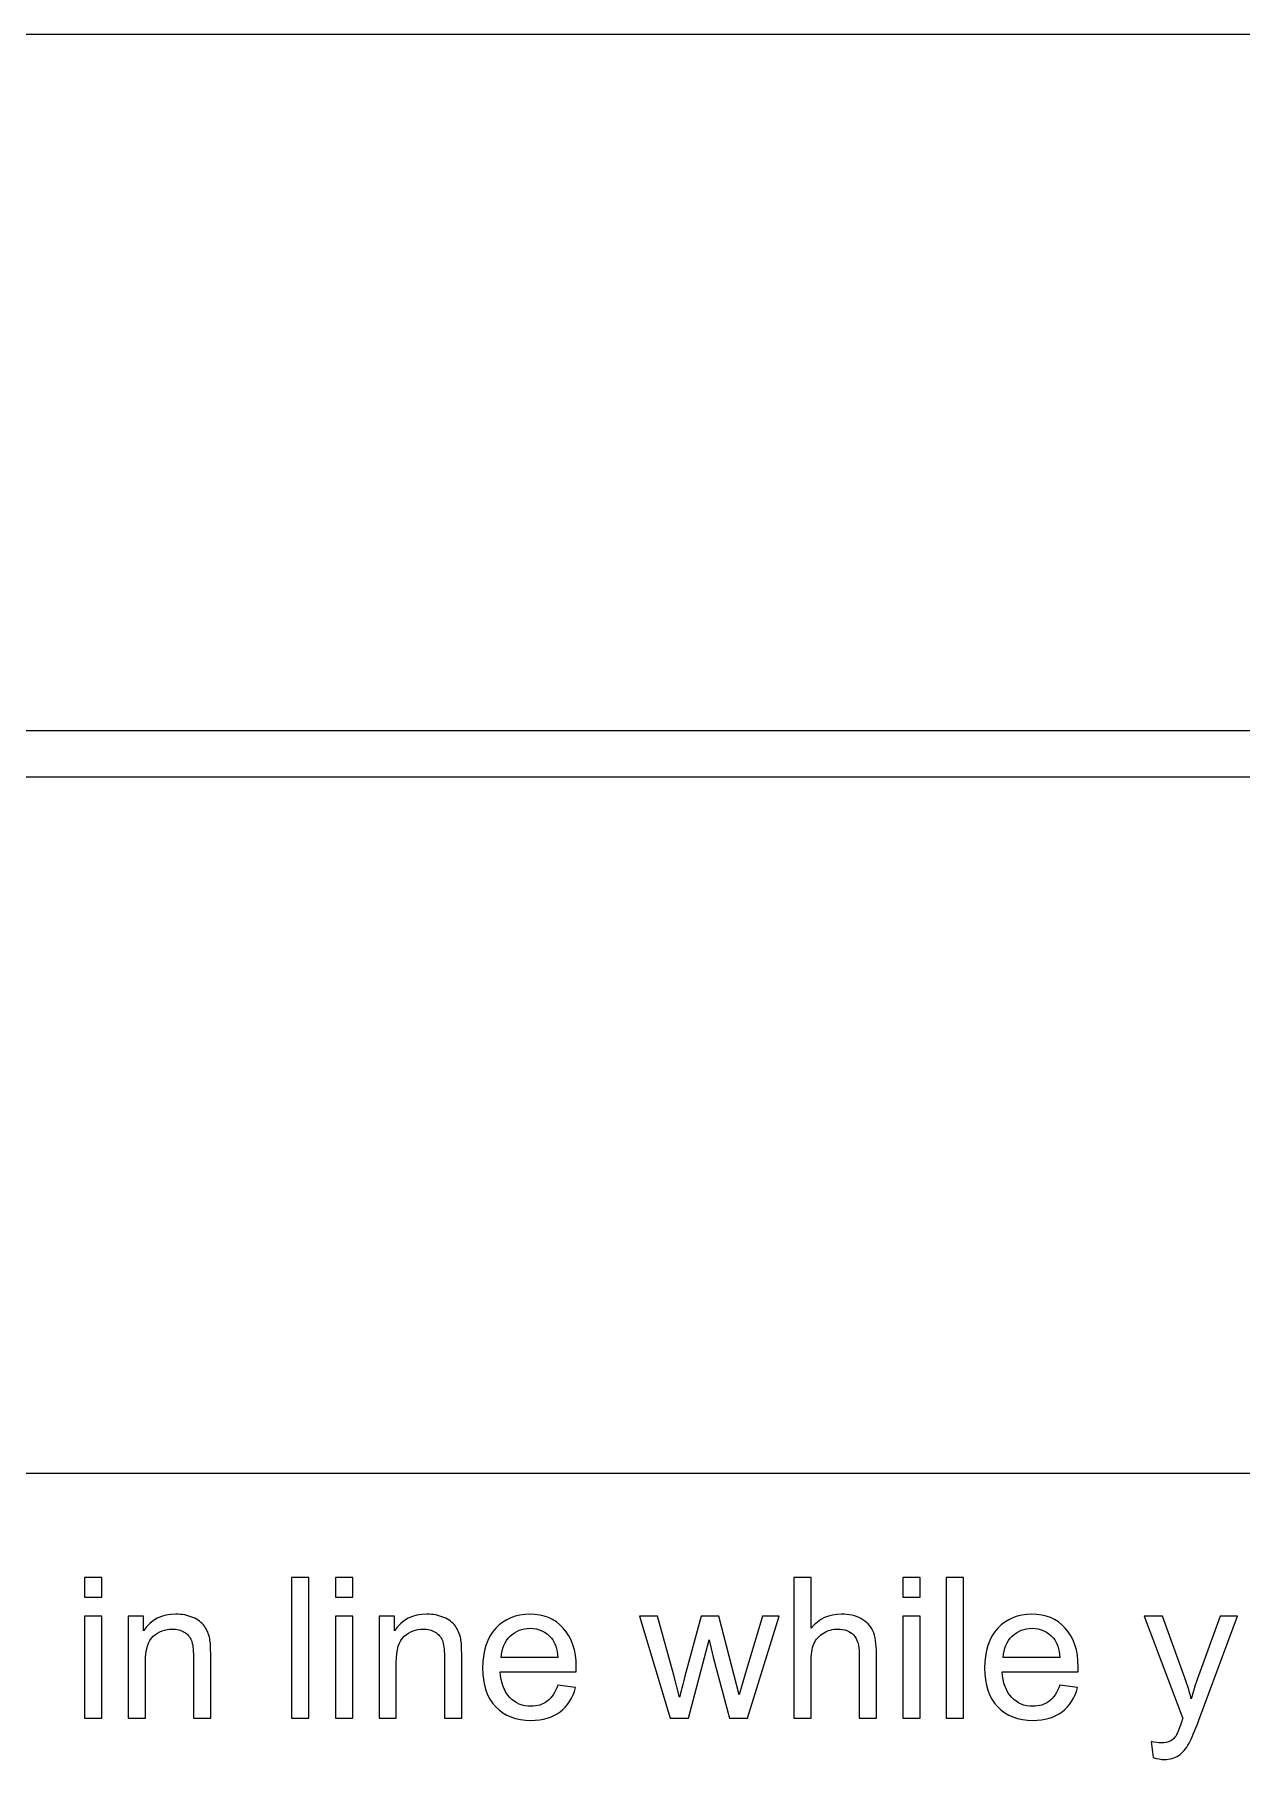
# Model space of a CAD drawing. Header units: centimetres. Extents: x -35.9 to 8.1, y -18.2 to 39.6.
# Drawn here: x -7.73 to -2.52, y -18.2 to -10.76 of the extents above; entities that cross this region are included whole.
import ezdxf

# ---------------------------------------------------------------- set-up
doc = ezdxf.new("R2010")
doc.units = ezdxf.units.CM
doc.header["$MEASUREMENT"] = 0
doc.layers.add('Layer 1', color=7, linetype='Continuous')

msp = doc.modelspace()

# ---------------------------------------------------------------- linework, layer by layer
at = {"layer": 'Layer 1', "lineweight": 20}
for points in [[(-31.50633, -10.76488), (-31.50633, -10.76488), (-29.50633, -10.76488), (-29.50633, -10.76488), (-29.50633, -10.76488), (-29.50633, -10.76488), (-29.50633, -12.26489), (-29.50633, -12.26489), (-29.50633, -12.26489), (-29.50633, -12.26489), (-29.20633, -12.26489), (-29.20633, -12.26489), (-29.20633, -12.26489), (-29.20633, -12.26489), (-29.20633, -10.76488), (-29.20633, -10.76488), (-29.20633, -10.76488), (-29.20633, -10.76488), (5.79367, -10.76488), (5.79367, -10.76488), (5.79367, -10.76488), (5.79367, -10.76488), (5.79367, -12.26489), (5.79367, -12.26489), (5.79367, -12.26489), (5.79367, -12.26489), (6.09367, -12.26489), (6.09367, -12.26489), (6.09367, -12.26489), (6.09367, -12.26489), (6.09367, -10.76488), (6.09367, -10.76488), (6.09367, -10.76488), (6.09367, -10.76488), (8.09367, -10.76488), (8.09367, -10.76488), (8.09367, -10.76488), (8.09367, -10.76488), (8.09367, -13.76488), (8.09367, -13.76488), (8.09367, -13.76488), (8.09367, -13.76488), (-11.55633, -13.76488), (-11.55633, -13.76488), (-11.55633, -13.76488), (-11.55633, -13.76488), (-11.55633, -12.26488), (-11.55633, -12.26488), (-11.55633, -12.26488), (-11.55633, -12.26488), (-11.85633, -12.26488), (-11.85633, -12.26488), (-11.85633, -12.26488), (-11.85633, -12.26488), (-11.85633, -13.76488), (-11.85633, -13.76488), (-11.85633, -13.76488), (-11.85633, -13.76488), (-31.50633, -13.76488), (-31.50633, -13.76488), (-31.50633, -13.76488), (-31.50633, -13.76488), (-31.50633, -10.76488), (-31.50633, -10.76488)], [(-31.50633, -13.96634), (-31.50633, -13.96634), (-29.50633, -13.96634), (-29.50633, -13.96634), (-29.50633, -13.96634), (-29.50633, -13.96634), (-29.50633, -15.46635), (-29.50633, -15.46635), (-29.50633, -15.46635), (-29.50633, -15.46635), (-29.20633, -15.46635), (-29.20633, -15.46635), (-29.20633, -15.46635), (-29.20633, -15.46635), (-29.20633, -13.96634), (-29.20633, -13.96634), (-29.20633, -13.96634), (-29.20633, -13.96634), (5.79367, -13.96634), (5.79367, -13.96634), (5.79367, -13.96634), (5.79367, -13.96634), (5.79367, -15.46635), (5.79367, -15.46635), (5.79367, -15.46635), (5.79367, -15.46635), (6.09367, -15.46635), (6.09367, -15.46635), (6.09367, -15.46635), (6.09367, -15.46635), (6.09367, -13.96634), (6.09367, -13.96634), (6.09367, -13.96634), (6.09367, -13.96634), (8.09367, -13.96634), (8.09367, -13.96634), (8.09367, -13.96634), (8.09367, -13.96634), (8.09367, -16.96634), (8.09367, -16.96634), (8.09367, -16.96634), (8.09367, -16.96634), (-11.55633, -16.96634), (-11.55633, -16.96634), (-11.55633, -16.96634), (-11.55633, -16.96634), (-11.55633, -15.46634), (-11.55633, -15.46634), (-11.55633, -15.46634), (-11.55633, -15.46634), (-11.85633, -15.46634), (-11.85633, -15.46634), (-11.85633, -15.46634), (-11.85633, -15.46634), (-11.85633, -16.96634), (-11.85633, -16.96634), (-11.85633, -16.96634), (-11.85633, -16.96634), (-31.50633, -16.96634), (-31.50633, -16.96634), (-31.50633, -16.96634), (-31.50633, -16.96634), (-31.50633, -13.96634), (-31.50633, -13.96634)]]:
    msp.add_open_spline(points, degree=3, knots=[0, 0, 0, 0, 0.0588235, 0.0588235, 0.0588235, 0.0588235, 0.1176471, 0.1176471, 0.1176471, 0.1176471, 0.1764706, 0.1764706, 0.1764706, 0.1764706, 0.2352941, 0.2352941, 0.2352941, 0.2352941, 0.2941176, 0.2941176, 0.2941176, 0.2941176, 0.3529412, 0.3529412, 0.3529412, 0.3529412, 0.4117647, 0.4117647, 0.4117647, 0.4117647, 0.4705882, 0.4705882, 0.4705882, 0.4705882, 0.5294118, 0.5294118, 0.5294118, 0.5294118, 0.5882353, 0.5882353, 0.5882353, 0.5882353, 0.6470588, 0.6470588, 0.6470588, 0.6470588, 0.7058824, 0.7058824, 0.7058824, 0.7058824, 0.7647059, 0.7647059, 0.7647059, 0.7647059, 0.8235294, 0.8235294, 0.8235294, 0.8235294, 0.8823529, 0.8823529, 0.8823529, 0.8823529, 1, 1, 1, 1], dxfattribs=at)
at = {"layer": 'Layer 1', "color": 105}
for points, knots in [([(-7.50995, -17.50052), (-7.50995, -17.50052), (-7.50995, -17.41585), (-7.50995, -17.41585), (-7.50995, -17.41585), (-7.50995, -17.41585), (-7.43544, -17.41585), (-7.43544, -17.41585), (-7.43544, -17.41585), (-7.43544, -17.41585), (-7.43544, -17.50052), (-7.43544, -17.50052), (-7.43544, -17.50052), (-7.43544, -17.50052), (-7.50995, -17.50052), (-7.50995, -17.50052)], [0, 0, 0, 0, 0.2, 0.2, 0.2, 0.2, 0.4, 0.4, 0.4, 0.4, 0.6, 0.6, 0.6, 0.6, 1, 1, 1, 1]), ([(-6.61742, -18.02207), (-6.61742, -18.02207), (-6.61742, -17.41585), (-6.61742, -17.41585), (-6.61742, -17.41585), (-6.61742, -17.41585), (-6.54292, -17.41585), (-6.54292, -17.41585), (-6.54292, -17.41585), (-6.54292, -17.41585), (-6.54292, -18.02207), (-6.54292, -18.02207), (-6.54292, -18.02207), (-6.54292, -18.02207), (-6.61742, -18.02207), (-6.61742, -18.02207)], [0, 0, 0, 0, 0.2, 0.2, 0.2, 0.2, 0.4, 0.4, 0.4, 0.4, 0.6, 0.6, 0.6, 0.6, 1, 1, 1, 1]), ([(-6.42763, -17.50052), (-6.42763, -17.50052), (-6.42763, -17.41585), (-6.42763, -17.41585), (-6.42763, -17.41585), (-6.42763, -17.41585), (-6.35312, -17.41585), (-6.35312, -17.41585), (-6.35312, -17.41585), (-6.35312, -17.41585), (-6.35312, -17.50052), (-6.35312, -17.50052), (-6.35312, -17.50052), (-6.35312, -17.50052), (-6.42763, -17.50052), (-6.42763, -17.50052)], [0, 0, 0, 0, 0.2, 0.2, 0.2, 0.2, 0.4, 0.4, 0.4, 0.4, 0.6, 0.6, 0.6, 0.6, 1, 1, 1, 1]), ([(-4.45108, -18.02207), (-4.45108, -18.02207), (-4.45108, -17.41585), (-4.45108, -17.41585), (-4.45108, -17.41585), (-4.45108, -17.41585), (-4.37657, -17.41585), (-4.37657, -17.41585), (-4.37657, -17.41585), (-4.37657, -17.41585), (-4.37657, -17.63401), (-4.37657, -17.63401), (-4.37657, -17.63401), (-4.342, -17.59351), (-4.2984, -17.57333), (-4.24562, -17.57333), (-4.24562, -17.57333), (-4.21331, -17.57333), (-4.18523, -17.57968), (-4.16124, -17.59253), (-4.16124, -17.59253), (-4.13739, -17.60537), (-4.12031, -17.62301), (-4.11001, -17.64558), (-4.11001, -17.64558), (-4.09971, -17.66816), (-4.09463, -17.70104), (-4.09463, -17.74394), (-4.09463, -17.74394), (-4.09463, -17.74394), (-4.09463, -18.02207), (-4.09463, -18.02207), (-4.09463, -18.02207), (-4.09463, -18.02207), (-4.16914, -18.02207), (-4.16914, -18.02207), (-4.16914, -18.02207), (-4.16914, -18.02207), (-4.16914, -17.74422), (-4.16914, -17.74422), (-4.16914, -17.74422), (-4.16914, -17.70711), (-4.17718, -17.68002), (-4.19313, -17.66308), (-4.19313, -17.66308), (-4.20921, -17.64615), (-4.23179, -17.63768), (-4.26114, -17.63768), (-4.26114, -17.63768), (-4.28302, -17.63768), (-4.30362, -17.64333), (-4.32295, -17.65476), (-4.32295, -17.65476), (-4.34228, -17.66619), (-4.35597, -17.68171), (-4.3643, -17.70132), (-4.3643, -17.70132), (-4.37248, -17.7208), (-4.37657, -17.74775), (-4.37657, -17.78218), (-4.37657, -17.78218), (-4.37657, -17.78218), (-4.37657, -18.02207), (-4.37657, -18.02207), (-4.37657, -18.02207), (-4.37657, -18.02207), (-4.45108, -18.02207), (-4.45108, -18.02207)], [0, 0, 0, 0, 0.0555556, 0.0555556, 0.0555556, 0.0555556, 0.1111111, 0.1111111, 0.1111111, 0.1111111, 0.1666667, 0.1666667, 0.1666667, 0.1666667, 0.2222222, 0.2222222, 0.2222222, 0.2222222, 0.2777778, 0.2777778, 0.2777778, 0.2777778, 0.3333333, 0.3333333, 0.3333333, 0.3333333, 0.3888889, 0.3888889, 0.3888889, 0.3888889, 0.4444444, 0.4444444, 0.4444444, 0.4444444, 0.5, 0.5, 0.5, 0.5, 0.5555556, 0.5555556, 0.5555556, 0.5555556, 0.6111111, 0.6111111, 0.6111111, 0.6111111, 0.6666667, 0.6666667, 0.6666667, 0.6666667, 0.7222222, 0.7222222, 0.7222222, 0.7222222, 0.7777778, 0.7777778, 0.7777778, 0.7777778, 0.8333333, 0.8333333, 0.8333333, 0.8333333, 0.8888889, 0.8888889, 0.8888889, 0.8888889, 1, 1, 1, 1]), ([(-3.98019, -17.50052), (-3.98019, -17.50052), (-3.98019, -17.41585), (-3.98019, -17.41585), (-3.98019, -17.41585), (-3.98019, -17.41585), (-3.90568, -17.41585), (-3.90568, -17.41585), (-3.90568, -17.41585), (-3.90568, -17.41585), (-3.90568, -17.50052), (-3.90568, -17.50052), (-3.90568, -17.50052), (-3.90568, -17.50052), (-3.98019, -17.50052), (-3.98019, -17.50052)], [0, 0, 0, 0, 0.2, 0.2, 0.2, 0.2, 0.4, 0.4, 0.4, 0.4, 0.6, 0.6, 0.6, 0.6, 1, 1, 1, 1]), ([(-3.79378, -18.02207), (-3.79378, -18.02207), (-3.79378, -17.41585), (-3.79378, -17.41585), (-3.79378, -17.41585), (-3.79378, -17.41585), (-3.71928, -17.41585), (-3.71928, -17.41585), (-3.71928, -17.41585), (-3.71928, -17.41585), (-3.71928, -18.02207), (-3.71928, -18.02207), (-3.71928, -18.02207), (-3.71928, -18.02207), (-3.79378, -18.02207), (-3.79378, -18.02207)], [0, 0, 0, 0, 0.2, 0.2, 0.2, 0.2, 0.4, 0.4, 0.4, 0.4, 0.6, 0.6, 0.6, 0.6, 1, 1, 1, 1]), ([(-7.50995, -18.02207), (-7.50995, -18.02207), (-7.50995, -17.58265), (-7.50995, -17.58265), (-7.50995, -17.58265), (-7.50995, -17.58265), (-7.43544, -17.58265), (-7.43544, -17.58265), (-7.43544, -17.58265), (-7.43544, -17.58265), (-7.43544, -18.02207), (-7.43544, -18.02207), (-7.43544, -18.02207), (-7.43544, -18.02207), (-7.50995, -18.02207), (-7.50995, -18.02207)], [0, 0, 0, 0, 0.2, 0.2, 0.2, 0.2, 0.4, 0.4, 0.4, 0.4, 0.6, 0.6, 0.6, 0.6, 1, 1, 1, 1]), ([(-7.32185, -18.02207), (-7.32185, -18.02207), (-7.32185, -17.58265), (-7.32185, -17.58265), (-7.32185, -17.58265), (-7.32185, -17.58265), (-7.25496, -17.58265), (-7.25496, -17.58265), (-7.25496, -17.58265), (-7.25496, -17.58265), (-7.25496, -17.64502), (-7.25496, -17.64502), (-7.25496, -17.64502), (-7.22279, -17.59718), (-7.17622, -17.57333), (-7.1154, -17.57333), (-7.1154, -17.57333), (-7.08887, -17.57333), (-7.0646, -17.57813), (-7.04245, -17.58759), (-7.04245, -17.58759), (-7.02029, -17.59704), (-7.00364, -17.6096), (-6.99264, -17.62498), (-6.99264, -17.62498), (-6.98163, -17.64036), (-6.97387, -17.65871), (-6.96949, -17.67987), (-6.96949, -17.67987), (-6.96681, -17.6937), (-6.9654, -17.71783), (-6.9654, -17.75226), (-6.9654, -17.75226), (-6.9654, -17.75226), (-6.9654, -18.02207), (-6.9654, -18.02207), (-6.9654, -18.02207), (-6.9654, -18.02207), (-7.03991, -18.02207), (-7.03991, -18.02207), (-7.03991, -18.02207), (-7.03991, -18.02207), (-7.03991, -17.75509), (-7.03991, -17.75509), (-7.03991, -17.75509), (-7.03991, -17.72475), (-7.04273, -17.70203), (-7.04852, -17.68707), (-7.04852, -17.68707), (-7.0543, -17.67211), (-7.0646, -17.66012), (-7.07928, -17.65109), (-7.07928, -17.65109), (-7.09395, -17.6422), (-7.11131, -17.63768), (-7.13107, -17.63768), (-7.13107, -17.63768), (-7.16268, -17.63768), (-7.18991, -17.6477), (-7.21291, -17.66788), (-7.21291, -17.66788), (-7.23591, -17.68792), (-7.24734, -17.72616), (-7.24734, -17.78232), (-7.24734, -17.78232), (-7.24734, -17.78232), (-7.24734, -18.02207), (-7.24734, -18.02207), (-7.24734, -18.02207), (-7.24734, -18.02207), (-7.32185, -18.02207), (-7.32185, -18.02207)], [0, 0, 0, 0, 0.0526316, 0.0526316, 0.0526316, 0.0526316, 0.1052632, 0.1052632, 0.1052632, 0.1052632, 0.1578947, 0.1578947, 0.1578947, 0.1578947, 0.2105263, 0.2105263, 0.2105263, 0.2105263, 0.2631579, 0.2631579, 0.2631579, 0.2631579, 0.3157895, 0.3157895, 0.3157895, 0.3157895, 0.3684211, 0.3684211, 0.3684211, 0.3684211, 0.4210526, 0.4210526, 0.4210526, 0.4210526, 0.4736842, 0.4736842, 0.4736842, 0.4736842, 0.5263158, 0.5263158, 0.5263158, 0.5263158, 0.5789474, 0.5789474, 0.5789474, 0.5789474, 0.6315789, 0.6315789, 0.6315789, 0.6315789, 0.6842105, 0.6842105, 0.6842105, 0.6842105, 0.7368421, 0.7368421, 0.7368421, 0.7368421, 0.7894737, 0.7894737, 0.7894737, 0.7894737, 0.8421053, 0.8421053, 0.8421053, 0.8421053, 0.8947368, 0.8947368, 0.8947368, 0.8947368, 1, 1, 1, 1]), ([(-6.42763, -18.02207), (-6.42763, -18.02207), (-6.42763, -17.58265), (-6.42763, -17.58265), (-6.42763, -17.58265), (-6.42763, -17.58265), (-6.35312, -17.58265), (-6.35312, -17.58265), (-6.35312, -17.58265), (-6.35312, -17.58265), (-6.35312, -18.02207), (-6.35312, -18.02207), (-6.35312, -18.02207), (-6.35312, -18.02207), (-6.42763, -18.02207), (-6.42763, -18.02207)], [0, 0, 0, 0, 0.2, 0.2, 0.2, 0.2, 0.4, 0.4, 0.4, 0.4, 0.6, 0.6, 0.6, 0.6, 1, 1, 1, 1]), ([(-6.23953, -18.02207), (-6.23953, -18.02207), (-6.23953, -17.58265), (-6.23953, -17.58265), (-6.23953, -17.58265), (-6.23953, -17.58265), (-6.17264, -17.58265), (-6.17264, -17.58265), (-6.17264, -17.58265), (-6.17264, -17.58265), (-6.17264, -17.64502), (-6.17264, -17.64502), (-6.17264, -17.64502), (-6.14047, -17.59718), (-6.0939, -17.57333), (-6.03308, -17.57333), (-6.03308, -17.57333), (-6.00655, -17.57333), (-5.98228, -17.57813), (-5.96013, -17.58759), (-5.96013, -17.58759), (-5.93797, -17.59704), (-5.92132, -17.6096), (-5.91032, -17.62498), (-5.91032, -17.62498), (-5.89931, -17.64036), (-5.89155, -17.65871), (-5.88717, -17.67987), (-5.88717, -17.67987), (-5.88449, -17.6937), (-5.88308, -17.71783), (-5.88308, -17.75226), (-5.88308, -17.75226), (-5.88308, -17.75226), (-5.88308, -18.02207), (-5.88308, -18.02207), (-5.88308, -18.02207), (-5.88308, -18.02207), (-5.95759, -18.02207), (-5.95759, -18.02207), (-5.95759, -18.02207), (-5.95759, -18.02207), (-5.95759, -17.75509), (-5.95759, -17.75509), (-5.95759, -17.75509), (-5.95759, -17.72475), (-5.96041, -17.70203), (-5.9662, -17.68707), (-5.9662, -17.68707), (-5.97198, -17.67211), (-5.98228, -17.66012), (-5.99696, -17.65109), (-5.99696, -17.65109), (-6.01163, -17.6422), (-6.02899, -17.63768), (-6.04875, -17.63768), (-6.04875, -17.63768), (-6.08036, -17.63768), (-6.10759, -17.6477), (-6.13059, -17.66788), (-6.13059, -17.66788), (-6.15359, -17.68792), (-6.16502, -17.72616), (-6.16502, -17.78232), (-6.16502, -17.78232), (-6.16502, -17.78232), (-6.16502, -18.02207), (-6.16502, -18.02207), (-6.16502, -18.02207), (-6.16502, -18.02207), (-6.23953, -18.02207), (-6.23953, -18.02207)], [0, 0, 0, 0, 0.0526316, 0.0526316, 0.0526316, 0.0526316, 0.1052632, 0.1052632, 0.1052632, 0.1052632, 0.1578947, 0.1578947, 0.1578947, 0.1578947, 0.2105263, 0.2105263, 0.2105263, 0.2105263, 0.2631579, 0.2631579, 0.2631579, 0.2631579, 0.3157895, 0.3157895, 0.3157895, 0.3157895, 0.3684211, 0.3684211, 0.3684211, 0.3684211, 0.4210526, 0.4210526, 0.4210526, 0.4210526, 0.4736842, 0.4736842, 0.4736842, 0.4736842, 0.5263158, 0.5263158, 0.5263158, 0.5263158, 0.5789474, 0.5789474, 0.5789474, 0.5789474, 0.6315789, 0.6315789, 0.6315789, 0.6315789, 0.6842105, 0.6842105, 0.6842105, 0.6842105, 0.7368421, 0.7368421, 0.7368421, 0.7368421, 0.7894737, 0.7894737, 0.7894737, 0.7894737, 0.8421053, 0.8421053, 0.8421053, 0.8421053, 0.8947368, 0.8947368, 0.8947368, 0.8947368, 1, 1, 1, 1]), ([(-5.46892, -17.87983), (-5.46892, -17.87983), (-5.39187, -17.88999), (-5.39187, -17.88999), (-5.39187, -17.88999), (-5.40387, -17.93472), (-5.4263, -17.96958), (-5.45904, -17.99427), (-5.45904, -17.99427), (-5.49178, -18.01897), (-5.53355, -18.03138), (-5.58449, -18.03138), (-5.58449, -18.03138), (-5.64855, -18.03138), (-5.69935, -18.01163), (-5.73689, -17.97212), (-5.73689, -17.97212), (-5.77443, -17.93275), (-5.79319, -17.87729), (-5.79319, -17.80603), (-5.79319, -17.80603), (-5.79319, -17.73237), (-5.77428, -17.67508), (-5.73633, -17.63444), (-5.73633, -17.63444), (-5.69837, -17.59365), (-5.64912, -17.57333), (-5.58858, -17.57333), (-5.58858, -17.57333), (-5.53002, -17.57333), (-5.48218, -17.59323), (-5.44507, -17.63317), (-5.44507, -17.63317), (-5.40796, -17.6731), (-5.38933, -17.72926), (-5.38933, -17.80165), (-5.38933, -17.80165), (-5.38933, -17.80603), (-5.38947, -17.81266), (-5.38975, -17.82141), (-5.38975, -17.82141), (-5.38975, -17.82141), (-5.71699, -17.82141), (-5.71699, -17.82141), (-5.71699, -17.82141), (-5.71417, -17.86953), (-5.70062, -17.9065), (-5.67607, -17.93204), (-5.67607, -17.93204), (-5.65166, -17.95758), (-5.62104, -17.97042), (-5.58449, -17.97042), (-5.58449, -17.97042), (-5.55725, -17.97042), (-5.53397, -17.96323), (-5.51478, -17.94883), (-5.51478, -17.94883), (-5.49545, -17.93444), (-5.48021, -17.91144), (-5.46892, -17.87983)], [0, 0, 0, 0, 0.0625, 0.0625, 0.0625, 0.0625, 0.125, 0.125, 0.125, 0.125, 0.1875, 0.1875, 0.1875, 0.1875, 0.25, 0.25, 0.25, 0.25, 0.3125, 0.3125, 0.3125, 0.3125, 0.375, 0.375, 0.375, 0.375, 0.4375, 0.4375, 0.4375, 0.4375, 0.5, 0.5, 0.5, 0.5, 0.5625, 0.5625, 0.5625, 0.5625, 0.625, 0.625, 0.625, 0.625, 0.6875, 0.6875, 0.6875, 0.6875, 0.75, 0.75, 0.75, 0.75, 0.8125, 0.8125, 0.8125, 0.8125, 0.875, 0.875, 0.875, 0.875, 1, 1, 1, 1]), ([(-4.9835, -18.02207), (-4.9835, -18.02207), (-5.11628, -17.58265), (-5.11628, -17.58265), (-5.11628, -17.58265), (-5.11628, -17.58265), (-5.03839, -17.58265), (-5.03839, -17.58265), (-5.03839, -17.58265), (-5.03839, -17.58265), (-4.96826, -17.83623), (-4.96826, -17.83623), (-4.96826, -17.83623), (-4.96826, -17.83623), (-4.94342, -17.93063), (-4.94342, -17.93063), (-4.94342, -17.93063), (-4.94243, -17.92597), (-4.93481, -17.89578), (-4.9207, -17.84004), (-4.9207, -17.84004), (-4.9207, -17.84004), (-4.85113, -17.58265), (-4.85113, -17.58265), (-4.85113, -17.58265), (-4.85113, -17.58265), (-4.77479, -17.58265), (-4.77479, -17.58265), (-4.77479, -17.58265), (-4.77479, -17.58265), (-4.70861, -17.83778), (-4.70861, -17.83778), (-4.70861, -17.83778), (-4.70861, -17.83778), (-4.68702, -17.92146), (-4.68702, -17.92146), (-4.68702, -17.92146), (-4.68702, -17.92146), (-4.66176, -17.83665), (-4.66176, -17.83665), (-4.66176, -17.83665), (-4.66176, -17.83665), (-4.58584, -17.58265), (-4.58584, -17.58265), (-4.58584, -17.58265), (-4.58584, -17.58265), (-4.51345, -17.58265), (-4.51345, -17.58265), (-4.51345, -17.58265), (-4.51345, -17.58265), (-4.65132, -18.02207), (-4.65132, -18.02207), (-4.65132, -18.02207), (-4.65132, -18.02207), (-4.72837, -18.02207), (-4.72837, -18.02207), (-4.72837, -18.02207), (-4.72837, -18.02207), (-4.79808, -17.75918), (-4.79808, -17.75918), (-4.79808, -17.75918), (-4.79808, -17.75918), (-4.81572, -17.68397), (-4.81572, -17.68397), (-4.81572, -17.68397), (-4.81572, -17.68397), (-4.90462, -18.02207), (-4.90462, -18.02207), (-4.90462, -18.02207), (-4.90462, -18.02207), (-4.9835, -18.02207), (-4.9835, -18.02207)], [0, 0, 0, 0, 0.0526316, 0.0526316, 0.0526316, 0.0526316, 0.1052632, 0.1052632, 0.1052632, 0.1052632, 0.1578947, 0.1578947, 0.1578947, 0.1578947, 0.2105263, 0.2105263, 0.2105263, 0.2105263, 0.2631579, 0.2631579, 0.2631579, 0.2631579, 0.3157895, 0.3157895, 0.3157895, 0.3157895, 0.3684211, 0.3684211, 0.3684211, 0.3684211, 0.4210526, 0.4210526, 0.4210526, 0.4210526, 0.4736842, 0.4736842, 0.4736842, 0.4736842, 0.5263158, 0.5263158, 0.5263158, 0.5263158, 0.5789474, 0.5789474, 0.5789474, 0.5789474, 0.6315789, 0.6315789, 0.6315789, 0.6315789, 0.6842105, 0.6842105, 0.6842105, 0.6842105, 0.7368421, 0.7368421, 0.7368421, 0.7368421, 0.7894737, 0.7894737, 0.7894737, 0.7894737, 0.8421053, 0.8421053, 0.8421053, 0.8421053, 0.8947368, 0.8947368, 0.8947368, 0.8947368, 1, 1, 1, 1]), ([(-3.98019, -18.02207), (-3.98019, -18.02207), (-3.98019, -17.58265), (-3.98019, -17.58265), (-3.98019, -17.58265), (-3.98019, -17.58265), (-3.90568, -17.58265), (-3.90568, -17.58265), (-3.90568, -17.58265), (-3.90568, -17.58265), (-3.90568, -18.02207), (-3.90568, -18.02207), (-3.90568, -18.02207), (-3.90568, -18.02207), (-3.98019, -18.02207), (-3.98019, -18.02207)], [0, 0, 0, 0, 0.2, 0.2, 0.2, 0.2, 0.4, 0.4, 0.4, 0.4, 0.6, 0.6, 0.6, 0.6, 1, 1, 1, 1]), ([(-3.30427, -17.87983), (-3.30427, -17.87983), (-3.22722, -17.88999), (-3.22722, -17.88999), (-3.22722, -17.88999), (-3.23922, -17.93472), (-3.26165, -17.96958), (-3.29439, -17.99427), (-3.29439, -17.99427), (-3.32713, -18.01897), (-3.3689, -18.03138), (-3.41984, -18.03138), (-3.41984, -18.03138), (-3.4839, -18.03138), (-3.5347, -18.01163), (-3.57224, -17.97212), (-3.57224, -17.97212), (-3.60978, -17.93275), (-3.62854, -17.87729), (-3.62854, -17.80603), (-3.62854, -17.80603), (-3.62854, -17.73237), (-3.60963, -17.67508), (-3.57168, -17.63444), (-3.57168, -17.63444), (-3.53372, -17.59365), (-3.48447, -17.57333), (-3.42393, -17.57333), (-3.42393, -17.57333), (-3.36537, -17.57333), (-3.31753, -17.59323), (-3.28042, -17.63317), (-3.28042, -17.63317), (-3.24331, -17.6731), (-3.22468, -17.72926), (-3.22468, -17.80165), (-3.22468, -17.80165), (-3.22468, -17.80603), (-3.22482, -17.81266), (-3.2251, -17.82141), (-3.2251, -17.82141), (-3.2251, -17.82141), (-3.55234, -17.82141), (-3.55234, -17.82141), (-3.55234, -17.82141), (-3.54952, -17.86953), (-3.53597, -17.9065), (-3.51142, -17.93204), (-3.51142, -17.93204), (-3.48701, -17.95758), (-3.45639, -17.97042), (-3.41984, -17.97042), (-3.41984, -17.97042), (-3.3926, -17.97042), (-3.36932, -17.96323), (-3.35013, -17.94883), (-3.35013, -17.94883), (-3.3308, -17.93444), (-3.31556, -17.91144), (-3.30427, -17.87983)], [0, 0, 0, 0, 0.0625, 0.0625, 0.0625, 0.0625, 0.125, 0.125, 0.125, 0.125, 0.1875, 0.1875, 0.1875, 0.1875, 0.25, 0.25, 0.25, 0.25, 0.3125, 0.3125, 0.3125, 0.3125, 0.375, 0.375, 0.375, 0.375, 0.4375, 0.4375, 0.4375, 0.4375, 0.5, 0.5, 0.5, 0.5, 0.5625, 0.5625, 0.5625, 0.5625, 0.625, 0.625, 0.625, 0.625, 0.6875, 0.6875, 0.6875, 0.6875, 0.75, 0.75, 0.75, 0.75, 0.8125, 0.8125, 0.8125, 0.8125, 0.875, 0.875, 0.875, 0.875, 1, 1, 1, 1]), ([(-2.90126, -18.19098), (-2.90126, -18.19098), (-2.90972, -18.12212), (-2.90972, -18.12212), (-2.90972, -18.12212), (-2.89335, -18.12649), (-2.87924, -18.12875), (-2.86711, -18.12875), (-2.86711, -18.12875), (-2.85046, -18.12875), (-2.83719, -18.12593), (-2.82731, -18.12042), (-2.82731, -18.12042), (-2.8173, -18.11492), (-2.80911, -18.10716), (-2.80276, -18.09728), (-2.80276, -18.09728), (-2.7981, -18.0898), (-2.79048, -18.07132), (-2.78004, -18.04168), (-2.78004, -18.04168), (-2.77863, -18.03759), (-2.77651, -18.03152), (-2.77341, -18.02348), (-2.77341, -18.02348), (-2.77341, -18.02348), (-2.9402, -17.58265), (-2.9402, -17.58265), (-2.9402, -17.58265), (-2.9402, -17.58265), (-2.86062, -17.58265), (-2.86062, -17.58265), (-2.86062, -17.58265), (-2.86062, -17.58265), (-2.76889, -17.83637), (-2.76889, -17.83637), (-2.76889, -17.83637), (-2.7569, -17.8684), (-2.74632, -17.90227), (-2.73686, -17.93783), (-2.73686, -17.93783), (-2.72825, -17.90438), (-2.71809, -17.87136), (-2.70624, -17.83891), (-2.70624, -17.83891), (-2.70624, -17.83891), (-2.61254, -17.58265), (-2.61254, -17.58265), (-2.61254, -17.58265), (-2.61254, -17.58265), (-2.53818, -17.58265), (-2.53818, -17.58265), (-2.53818, -17.58265), (-2.53818, -17.58265), (-2.70426, -18.02969), (-2.70426, -18.02969), (-2.70426, -18.02969), (-2.72219, -18.07781), (-2.73616, -18.11083), (-2.74617, -18.12903), (-2.74617, -18.12903), (-2.75944, -18.15344), (-2.77468, -18.17137), (-2.79175, -18.1828), (-2.79175, -18.1828), (-2.80897, -18.19423), (-2.82943, -18.19987), (-2.85314, -18.19987), (-2.85314, -18.19987), (-2.86753, -18.19987), (-2.88362, -18.19691), (-2.90126, -18.19098)], [0, 0, 0, 0, 0.0526316, 0.0526316, 0.0526316, 0.0526316, 0.1052632, 0.1052632, 0.1052632, 0.1052632, 0.1578947, 0.1578947, 0.1578947, 0.1578947, 0.2105263, 0.2105263, 0.2105263, 0.2105263, 0.2631579, 0.2631579, 0.2631579, 0.2631579, 0.3157895, 0.3157895, 0.3157895, 0.3157895, 0.3684211, 0.3684211, 0.3684211, 0.3684211, 0.4210526, 0.4210526, 0.4210526, 0.4210526, 0.4736842, 0.4736842, 0.4736842, 0.4736842, 0.5263158, 0.5263158, 0.5263158, 0.5263158, 0.5789474, 0.5789474, 0.5789474, 0.5789474, 0.6315789, 0.6315789, 0.6315789, 0.6315789, 0.6842105, 0.6842105, 0.6842105, 0.6842105, 0.7368421, 0.7368421, 0.7368421, 0.7368421, 0.7894737, 0.7894737, 0.7894737, 0.7894737, 0.8421053, 0.8421053, 0.8421053, 0.8421053, 0.8947368, 0.8947368, 0.8947368, 0.8947368, 1, 1, 1, 1]), ([(-5.71276, -17.76045), (-5.71276, -17.76045), (-5.46807, -17.76045), (-5.46807, -17.76045), (-5.46807, -17.76045), (-5.47132, -17.72348), (-5.48077, -17.69582), (-5.49615, -17.67733), (-5.49615, -17.67733), (-5.51972, -17.64869), (-5.55048, -17.6343), (-5.58816, -17.6343), (-5.58816, -17.6343), (-5.62231, -17.6343), (-5.65095, -17.64573), (-5.67424, -17.66859), (-5.67424, -17.66859), (-5.69738, -17.69145), (-5.71022, -17.72207), (-5.71276, -17.76045)], [0, 0, 0, 0, 0.1666667, 0.1666667, 0.1666667, 0.1666667, 0.3333333, 0.3333333, 0.3333333, 0.3333333, 0.5, 0.5, 0.5, 0.5, 0.6666667, 0.6666667, 0.6666667, 0.6666667, 1, 1, 1, 1]), ([(-3.54811, -17.76045), (-3.54811, -17.76045), (-3.30342, -17.76045), (-3.30342, -17.76045), (-3.30342, -17.76045), (-3.30667, -17.72348), (-3.31612, -17.69582), (-3.3315, -17.67733), (-3.3315, -17.67733), (-3.35507, -17.64869), (-3.38583, -17.6343), (-3.42351, -17.6343), (-3.42351, -17.6343), (-3.45766, -17.6343), (-3.4863, -17.64573), (-3.50959, -17.66859), (-3.50959, -17.66859), (-3.53273, -17.69145), (-3.54557, -17.72207), (-3.54811, -17.76045)], [0, 0, 0, 0, 0.1666667, 0.1666667, 0.1666667, 0.1666667, 0.3333333, 0.3333333, 0.3333333, 0.3333333, 0.5, 0.5, 0.5, 0.5, 0.6666667, 0.6666667, 0.6666667, 0.6666667, 1, 1, 1, 1])]:
    msp.add_open_spline(points, degree=3, knots=knots, dxfattribs=at)

doc.saveas('drawing.dxf')
